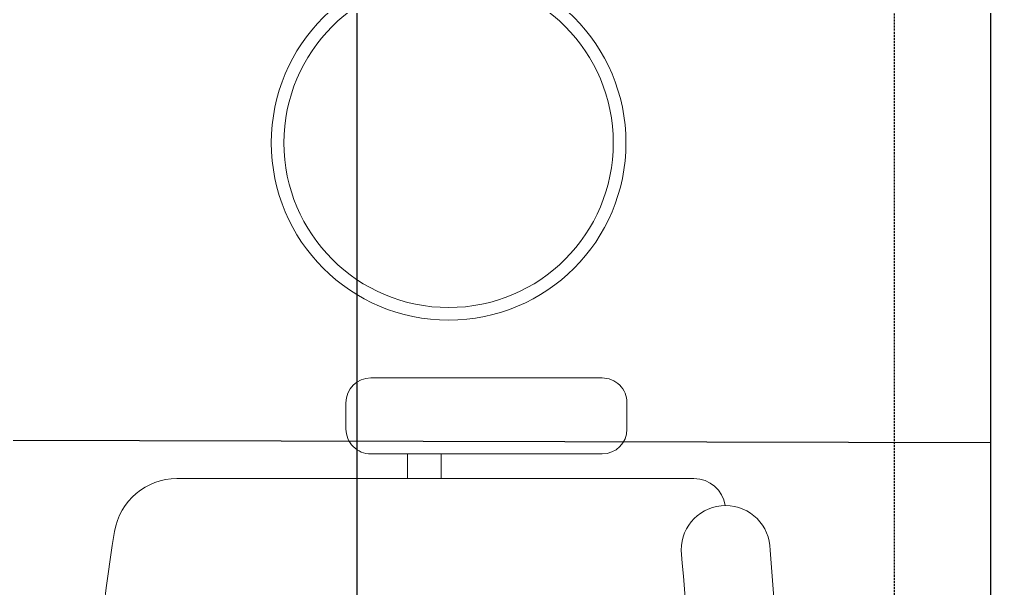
# Model space of a CAD drawing. Extents: x -12260 to 57327, y -29287 to 19916.
# Drawn here: x 32209 to 32976, y -11754 to -11304 of the extents above; entities that cross this region are included whole.
import ezdxf

# ---------------------------------------------------------------- set-up
doc = ezdxf.new("R2010")
doc.units = 0
doc.header["$LTSCALE"] = 0.25
doc.linetypes.add('DASHDOT', pattern=[25.4, 12.7, -6.35, 0, -6.35])
doc.linetypes.add('HIDDEN', pattern=[9.525, 6.35, -3.175])
doc.layers.add('01-First Floor-FUR$0$FALSE CEILING', color=251, linetype='Continuous')
doc.layers.add('01-First Floor-FUR$0$X-WHITE glass', color=255, linetype='Continuous')
for name, color, linetype, lineweight in [('01-First Floor-FUR$0$LOADING', 253, 'Continuous', 5), ('01-First Floor-FUR$0$Walls', 251, 'Continuous', 5), ('E-LITE-CLNG-CNDT', 6, 'DASHDOT', 35), ('E-POWR-FLOR-CNDT', 6, 'HIDDEN', 25)]:
    doc.layers.add(name, color=color, linetype=linetype, lineweight=lineweight)

# ---------------------------------------------------------------- blocks, each defined once
blk = doc.blocks.new('01-First Floor-FUR$0$WM00001-P')
at = {"layer": '01-First Floor-FUR$0$LOADING'}
for radius in [0.14, 0.13]:
    blk.add_circle((0, 0), radius, dxfattribs=at)
blk = doc.blocks.new('01-First Floor-FUR$0$GF21018-P')
at = {"color": 0}
for p, q in [((-0.2207, 0.47563), (-0.2207, 0.0675)), ((-0.2806, 0.34221), (-0.25983, 0.34221)), ((-0.30021, 0.32259), (-0.30021, 0.14)), ((-0.24021, 0.32259), (-0.24021, 0.14)), ((-0.24021, 0.29372), (-0.2207, 0.29372)), ((-0.24021, 0.26708), (-0.2207, 0.26708)), ((-0.2806, 0.12039), (-0.25983, 0.12039))]:
    blk.add_line(p, q, dxfattribs=at)
for centre, radius, start, end in [((-0.0001, -0.52948), 1.06948, 80.36712, 99.63288), ((-0.1707, 0.47563), 0.05, 99.63288, 180), ((-0.2806, 0.32259), 0.01962, 90, 180), ((-0.25983, 0.32259), 0.01962, 360, 90), ((-0.2806, 0.14), 0.01962, 180, 270), ((-0.25983, 0.14), 0.01962, 270, 360), ((-0.16429, 0.0425), 0.03511, 90, 270), ((0, 1.84674), 1.77674, 264.69456, 275.30527), ((-0.1957, 0.0675), 0.025, 180, 261.47208), ((0, 1.83136), 1.83136, 264.85322, 275.14698)]:
    blk.add_arc(centre, radius, start, end, dxfattribs=at)
blk = doc.blocks.new('01-First Floor-FUR')
at = {"layer": '01-First Floor-FUR$0$FALSE CEILING', "linetype": 'Continuous'}
for p, q in [((32476, -12830), (32476, -8830)), ((29476, -11630), (32976, -11638.46))]:
    blk.add_line(p, q, dxfattribs=at)
at = {"layer": '01-First Floor-FUR$0$FALSE CEILING'}
blk.add_lwpolyline([(29476, -8830), (32976, -8830), (32976, -10710), (32976, -10718.46), (32976, -12838.46), (29476, -12830), (29476, -8830)], dxfattribs=at)
at = {"layer": '01-First Floor-FUR$0$Walls'}
blk.add_line((32976, -12830), (32976, -9910), dxfattribs=at)
at = {"layer": '01-First Floor-FUR$0$X-WHITE glass', "color": 253, "lineweight": 30, "ltscale": 6, "true_color": 0x9898cc}
blk.add_line((32976, -10610), (32976, -12830), dxfattribs=at)
at = {"layer": '01-First Floor-FUR$0$LOADING', "extrusion": (-2.25644e-18, -2.24019e-05, -1), "xscale": 1000, "yscale": 1000, "zscale": 1000, "rotation": 270}
blk.add_blockref('01-First Floor-FUR$0$WM00001-P', (-32548.14, -11401.87, 0.38), dxfattribs=at)
at = {"layer": '01-First Floor-FUR$0$LOADING', "extrusion": (7.77426e-06, 2.24021e-05, 1), "xscale": -1000, "yscale": 1000, "zscale": 1000, "rotation": 90.00141075505213}
blk.add_blockref('01-First Floor-FUR$0$GF21018-P', (32809.31, -11887.63, -0.13), dxfattribs=at)

msp = doc.modelspace()

# ---------------------------------------------------------------- linework, layer by layer
at = {"layer": 'E-POWR-FLOR-CNDT'}
msp.add_lwpolyline([(32334.32, -12706.26), (32458.06, -12582.51), (32800.18, -12582.51, 0.414214), (32900.18, -12482.51), (32900.18, -10325.63)], format="xyb", dxfattribs=at)

# ---------------------------------------------------------------- block references
at = {"layer": 'E-LITE-CLNG-CNDT'}
msp.add_blockref('01-First Floor-FUR', (0, 0), dxfattribs=at)

doc.saveas('drawing.dxf')
